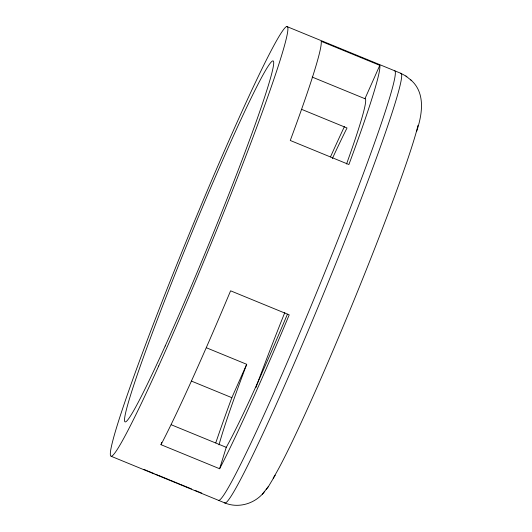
<?xml version="1.0" encoding="UTF-8"?>
<svg xmlns="http://www.w3.org/2000/svg" width="532" height="532" viewBox="0 0 532 532"><rect width="100%" height="100%" fill="white"/><g stroke="black" fill="none" stroke-linecap="round" stroke-linejoin="round"><path stroke-width="0.8" d="M416.682 131.258C422.215 114.633 425.859 92.841 410.79 79.926M160.996 444.692A232.185 11.95 -67.7 0 0 230.595 290.811L289.222 314.864A232.185 11.95 -67.7 0 1 219.623 468.745L160.996 444.692L161.728 442.311M219.623 468.745L226.246 447.332A195.031 10.035 -67.7 0 0 287.426 314.146M215.766 442.863A232.185 11.95 -67.7 0 1 231.846 397.67L246.702 364.307L206.396 347.768M346.551 163.989A195.031 10.035 -67.7 0 0 364.952 98.713L379.801 65.356L321.175 41.297A232.185 11.95 -67.7 0 1 290.273 140.475L348.899 164.534A232.185 11.95 -67.7 0 0 379.801 65.356M275.224 475.209L268.48 486.467L266.166 489.427M111.208 456.303L225.016 503.006C239.001 508.792 255.945 503.332 264.723 491.255M262.336 494.308L268.48 486.467M287.007 26.6L400.829 73.303L405.883 76.043L411.721 80.704M312.184 77.067L364.952 98.713M301.578 109.333L347.017 127.973A195.031 10.035 -67.7 0 0 332.36 158.543M191.54 381.131L231.846 397.67M171.277 424.775L226.246 447.332M143.84 469.364L147.504 470.867M148.242 471.166L151.168 472.369M151.906 472.669L154.1 473.573M155.57 474.172L157.765 475.076M158.496 475.375L169.495 479.891M170.227 480.19L176.085 482.597M176.823 482.896L179.75 484.1M180.488 484.399L187.816 487.405M188.547 487.704L191.48 488.908M195.144 490.411L198.077 491.615M198.808 491.914L201.741 493.117M405.883 76.043L406.827 76.827M394.471 70.689A232.185 11.95 -67.7 0 1 319.353 285.85A232.185 11.95 -67.7 0 1 218.665 500.393M255.879 387.595A195.031 10.035 -67.7 0 1 284.82 312.483M330.485 156.9A232.185 11.95 -67.7 0 1 344.45 126.503M219.011 444.872A195.031 10.035 -67.7 0 1 246.702 364.307M400.383 73.396A232.185 11.95 -67.7 0 1 325.318 289.421A232.185 11.95 -67.7 0 1 224.584 502.82M418.006 125.299A199.846 10.288 -67.7 0 1 352.118 304.803A199.846 10.288 -67.7 0 1 273.169 478.155M158.709 365.943A232.185 11.95 -67.7 0 0 287.819 27.558A232.185 11.95 -67.7 0 0 150.795 330.851A232.185 11.95 -67.7 0 0 158.709 365.943M165.173 346.026A195.031 10.035 -67.7 0 0 273.621 61.779A195.031 10.035 -67.7 0 0 158.529 316.547A195.031 10.035 -67.7 0 0 165.173 346.026"/></g></svg>
